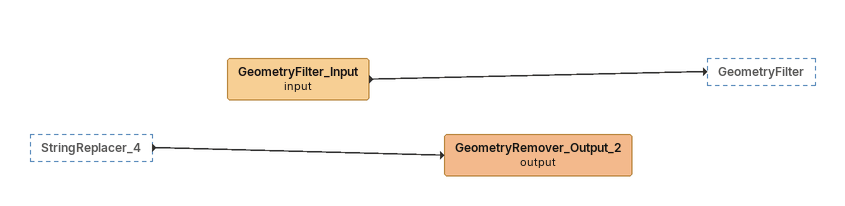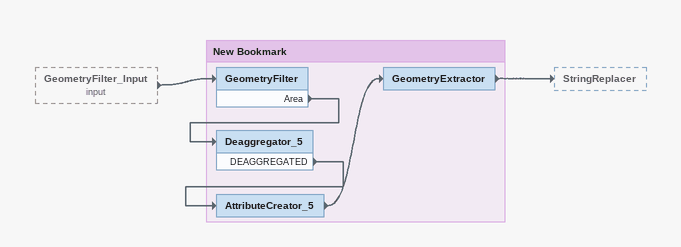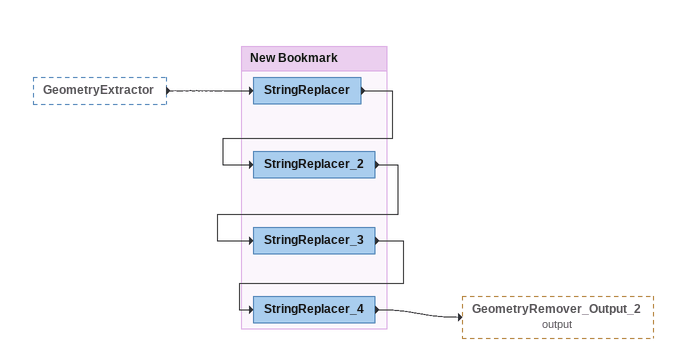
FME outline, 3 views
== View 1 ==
StringReplacer_4 [outside]
    -> GeometryRemover_Output_2 (output)
GeometryFilter_Input (input)
    -> GeometryFilter
GeometryRemover_Output_2 (output)

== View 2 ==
GeometryFilter_Input (input) [outside]
    -> GeometryFilter

Bookmark: New Bookmark
GeometryFilter
    Area -> Deaggregator_5
Deaggregator_5
    DEAGGREGATED -> AttributeCreator_5
AttributeCreator_5
    -> GeometryExtractor
GeometryExtractor
    -> StringReplacer

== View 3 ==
GeometryExtractor [outside]
    -> StringReplacer

Bookmark: New Bookmark
StringReplacer
    -> StringReplacer_2
StringReplacer_2
    -> StringReplacer_3
StringReplacer_3
    -> StringReplacer_4
StringReplacer_4
    -> GeometryRemover_Output_2 (output)
